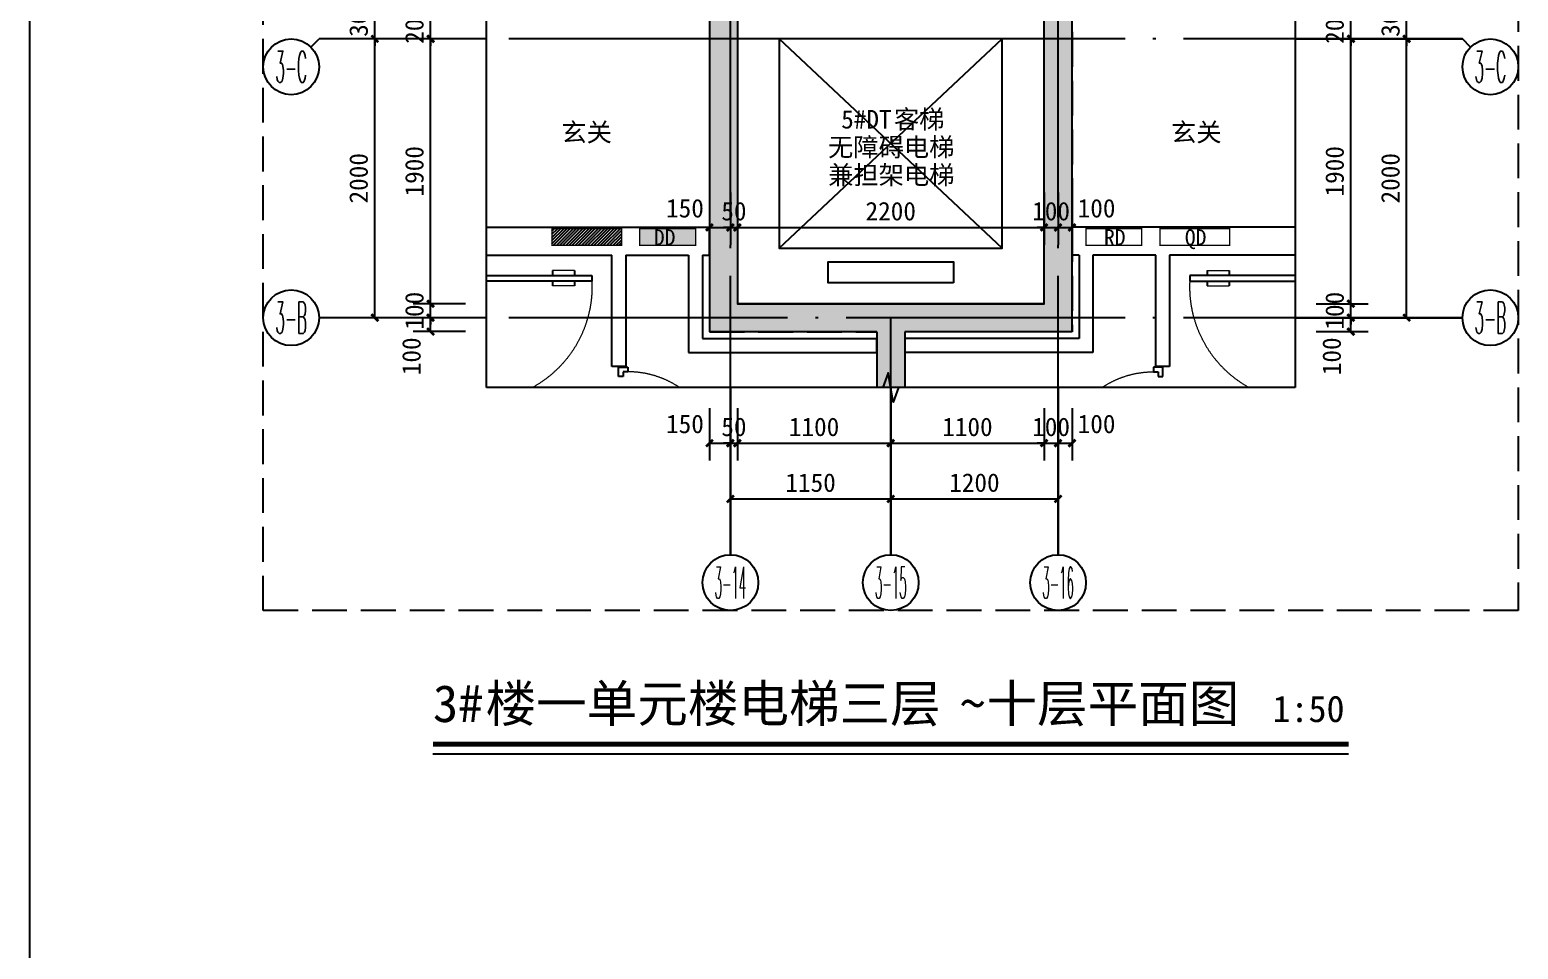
# Model space of a CAD drawing. Extents: x -10817 to 167545, y 26551 to 157048.
# Drawn here: x 74833 to 85508, y 111744 to 118339 of the extents above; entities that cross this region are included whole.
import ezdxf
from ezdxf.enums import TextEntityAlignment as Align
from ezdxf.xclip import XClip

# ---------------------------------------------------------------- set-up
doc = ezdxf.new("R2010")
doc.units = 0
doc.header["$LTSCALE"] = 1000
doc.header["$MEASUREMENT"] = 0
doc.header["$XCLIPFRAME"] = 0
doc.linetypes.add('DASH', pattern=[0.35, 0.25, -0.1])
doc.linetypes.add('DOTE', pattern=[2.42, 2, -0.2, 0.02, -0.2])
doc.layers.get('Defpoints').update_dxf_attribs({"color": 30, "linetype": 'DASH'})
for name, color, linetype in [('120-墙体$0$$0$A-ANNO-TEXT', 3, 'Continuous'), ('120-墙体$0$120-墙体$0$A-DOOR', 51, 'Continuous'), ('120-墙体$0$120-墙体$0$A-WALL-BLOK', 131, 'Continuous'), ('120-墙体$0$125-墙体$0$P-FIRE-FH', 1, 'Continuous'), ('120-墙体$0$P-FIRE-FH', 1, 'Continuous'), ('125-墙体$0$$0$A-ANNO-TEXT', 3, 'Continuous'), ('125-墙体$0$125-墙体$0$A-DOOR', 51, 'Continuous'), ('125-墙体$0$125-墙体$0$A-WALL-BLOK', 131, 'Continuous'), ('125-墙体$0$P-FIRE-FH', 1, 'Continuous'), ('125-核心筒-标准层$0$A-COLU-CONC-HATC', 204, 'Continuous'), ('125-核心筒-标准层$0$A-FLOR-EVTR', 51, 'Continuous'), ('125-核心筒-标准层$0$A-WALL-CONC', 9, 'Continuous'), ('3#-夹层$0$A-ANNO-TEXT', 7, 'Continuous'), ('A-ANNO-AXIS-CIRC', 3, 'Continuous'), ('A-ANNO-AXIS-TEXT', 7, 'Continuous'), ('A-ANNO-DIMS', 3, 'Continuous'), ('A-ANNO-DOTE', 10, 'DOTE'), ('A-ANNO-SYMB', 3, 'Continuous'), ('A-ANNO-TEXT', 7, 'Continuous'), ('AXIS_TEXT', 7, 'Continuous')]:
    doc.layers.add(name, color=color, linetype=linetype)
doc.styles.add('120-墙体$0$Standard', font='')
doc.styles.add('125-墙体$0$Standard', font='')
doc.styles.add('3#-夹层$0$Standard', font='')
doc.styles.add('_TCH_AXIS', font='COMPLEX', dxfattribs={"bigfont": 'GBCBIG'})
doc.styles.add('_TCH_DIM_T3', font='')
doc.styles.add('COMPLEX', font='COMPLEX')
doc.styles.get("Standard").update_dxf_attribs({"font": ''})
doc.styles.get('120-墙体$0$Standard').set_extended_font_data('SimSun')
doc.styles.get('125-墙体$0$Standard').set_extended_font_data('SimSun')
doc.styles.get('3#-夹层$0$Standard').set_extended_font_data('SimSun')
doc.styles.get('_TCH_DIM_T3').set_extended_font_data('SimSun')
doc.styles.get('Standard').set_extended_font_data('SimSun')
doc.dimstyles.new('_TCH_ARCH&&50', dxfattribs={"dimtxt": 132.911392, "dimasz": 50, "dimexe": 125, "dimexo": 150, "dimgap": 50, "dimtad": 1, "dimdec": 0, "dimzin": 0, "dimdsep": 46, "dimtxsty": '_TCH_DIM_T3', "dimblk": 'ARCHTICK', "dimcen": 0.09, "dimclrt": 7, "dimazin": 2, "dimtfac": 1, "dimtdec": 0, "dimtix": 1, "dimtmove": 2, "dimatfit": 3, "dimfxl": 50, "dimtolj": 1, "dimtzin": 0, "dimarcsym": 0})

# ---------------------------------------------------------------- blocks, each defined once
blk = doc.blocks.new('120-墙体$0$GTFT')
at = {"layer": '120-墙体$0$125-墙体$0$P-FIRE-FH'}
h = blk.add_hatch(dxfattribs=at)
h.set_pattern_fill('ANSI31', color=256, scale=10, angle=180)
h.set_pattern_definition([(225, (-19117.115, 13159.851), (11.22532, -11.22532), [])])
h.paths.add_polyline_path([(-530, 120), (-1030, 120), (-1030, 0), (-530, 0)])
at = {"layer": '120-墙体$0$125-墙体$0$P-FIRE-FH', "linetype": 'Continuous', "lineweight": 13}
h = blk.add_hatch(color=250, dxfattribs=at)
h.dxf.hatch_style = 1
h.paths.add_polyline_path([(0, 0), (-400, 0), (-400, 120), (0, 120)])
at = {"layer": '120-墙体$0$P-FIRE-FH', "linetype": 'Continuous', "lineweight": 13, "const_width": 10}
for points in [[(-530, 120), (-1030, 120), (-1030, 0), (-530, 0)], [(0, 0), (-400, 0), (-400, 120), (0, 120)]]:
    blk.add_lwpolyline(points, close=True, dxfattribs=at)
at = {"layer": '120-墙体$0$$0$A-ANNO-TEXT', "color": 1, "style": '120-墙体$0$Standard'}
blk.add_text('DD', height=113.9, dxfattribs=at).set_placement((-299, 0))
blk = doc.blocks.new('120-墙体$0$120-墙体$0$$DorLib2D$00000009')
for p, q in [((0.413, 0.905), (0.413, 0.081)), ((0.454, 0.905), (0.413, 0.905)), ((0.454, 0.081), (0.454, 0.905)), ((0.413, 0.782), (0.378, 0.782)), ((0.489, 0.782), (0.454, 0.782)), ((0.413, 0.624), (0.378, 0.624)), ((0.489, 0.624), (0.454, 0.624)), ((-0.494, 0.081), (-0.453, 0.081)), ((-0.494, -0.002), (-0.494, 0.081)), ((-0.453, 0.081), (-0.453, 0.039)), ((-0.453, 0.039), (-0.412, 0.039)), ((-0.412, 0.039), (-0.412, -0.002)), ((0.413, 0.081), (0.454, 0.081)), ((0.454, 0.039), (0.413, 0.039)), ((0.413, 0.039), (0.413, -0.002)), ((0.495, 0.081), (0.454, 0.081)), ((0.454, 0.081), (0.454, 0.039)), ((0.495, -0.002), (0.495, 0.081)), ((-0.494, -0.002), (-0.494, -0.002)), ((-0.412, -0.002), (-0.494, -0.002)), ((0.413, -0.002), (0.495, -0.002)), ((0.495, -0.002), (0.495, -0.002))]:
    blk.add_line(p, q)
at = {"lineweight": 13}
for p, q in [((0.378, 0.782), (0.378, 0.624)), ((0.489, 0.782), (0.489, 0.624))]:
    blk.add_line(p, q, dxfattribs=at)
blk.add_arc((0.372, 0.082), 0.825, 87.134, 180.0717, dxfattribs=at)
blk = doc.blocks.new('120-墙体')
at = {"layer": '120-墙体$0$120-墙体$0$A-WALL-BLOK'}
for p, q in [((-8250, -6450), (-8350, -6450)), ((-8350, -6650), (-8350, -6450)), ((-7700, -6450), (-8250, -6450)), ((-6550, -6450), (-7700, -6450)), ((-8300, -6650), (-8350, -6650)), ((-8300, -6650), (-8300, -7250)), ((-7750, -6650), (-8200, -6650)), ((-8200, -6650), (-8200, -7350)), ((-7750, -6650), (-7750, -7450)), ((-6650, -6650), (-7650, -6650)), ((-7650, -7450), (-7650, -6650)), ((-8300, -7250), (-9550, -7250)), ((-9550, -7350), (-9550, -7250)), ((-8200, -7350), (-9550, -7350)), ((-7750, -7450), (-7650, -7450))]:
    blk.add_line(p, q, dxfattribs=at)
at = {"layer": 'Defpoints'}
blk.add_lwpolyline([(-7800, 100), (-7800, -3300), (-7050, -3300), (-7050, -4700), (-8350, -4700), (-8350, -7200), (-9550, -7200), (-9550, -11200)], dxfattribs=at)
at = {"xscale": -1}
blk.add_blockref('120-墙体$0$GTFT', (-8250, -6580), dxfattribs=at)
at = {"layer": '120-墙体$0$120-墙体$0$A-DOOR', "zscale": 100, "rotation": 270}
for p, xscale, yscale in [((-6600, -7250), -1000, -1000), ((-7700, -7850), 800, -800)]:
    blk.add_blockref('120-墙体$0$120-墙体$0$$DorLib2D$00000009', p, dxfattribs=dict(at, xscale=xscale, yscale=yscale))
blk = doc.blocks.new('125-核心筒-标准层$0$A$C524E5E6F')
at = {"layer": '125-核心筒-标准层$0$A-FLOR-EVTR'}
for points in [[(0, 0), (2200, 0), (2200, -2100), (0, -2100)], [(300, -200), (1900, -200), (1900, -1700), (300, -1700)], [(650, -1950), (1550, -1950), (1550, -1800), (650, -1800)]]:
    blk.add_lwpolyline(points, close=True, dxfattribs=at)
for points in [[(300, -1700), (1900, -200)], [(1900, -1700), (300, -200)]]:
    blk.add_lwpolyline(points, dxfattribs=at)
blk = doc.blocks.new('125-核心筒-标准层')
at = {"layer": '125-核心筒-标准层$0$A-COLU-CONC-HATC'}
for points in [[(-1300, -100), (-1100, 100), (-1100, 2200), (-1300, 2400)], [(1300, 2400), (1100, 2200), (1100, 100), (1300, -100)], [(-1100, 100), (-1300, -100), (-100, -100), (0, -33.3), (0, 100)], [(0, -33.3), (100, -100), (1300, -100), (1100, 100), (0, 100)], [(0, -33.3), (-100, -100), (-100, -3900), (0, -3966.7), (100, -3900), (100, -100)]]:
    blk.add_hatch(color=256, dxfattribs=at).paths.add_polyline_path(points)
at = {"layer": '125-核心筒-标准层$0$A-WALL-CONC'}
for p, q in [((-1300, -100), (-1300, 2400)), ((1300, 2400), (1300, -100)), ((-1100, 100), (-1100, 2200)), ((1100, 2200), (1100, 100)), ((-1100, 100), (0, 100)), ((0, 100), (1100, 100)), ((-1300, -100), (-100, -100)), ((-100, -100), (-100, -3900)), ((100, -100), (100, -3900)), ((100, -100), (1300, -100))]:
    blk.add_line(p, q, dxfattribs=at)
blk.add_blockref('125-核心筒-标准层$0$A$C524E5E6F', (-1100, 2200))
blk = doc.blocks.new('125-墙体$0$$0$FREVGFRTG')
at = {"layer": '125-墙体$0$P-FIRE-FH', "linetype": 'Continuous', "lineweight": 13, "const_width": 10}
for points in [[(0, 0), (400, 0), (400, 120), (0, 120)], [(530, 120), (1030, 120), (1030, 0), (530, 0)]]:
    blk.add_lwpolyline(points, close=True, dxfattribs=at)
at = {"layer": '125-墙体$0$$0$A-ANNO-TEXT', "color": 1, "style": '125-墙体$0$Standard'}
for s, p in [('RD', (129, 0)), ('QD', (709, 0))]:
    blk.add_text(s, height=113.9, dxfattribs=at).set_placement(p)
blk = doc.blocks.new('125-墙体$0$125-墙体$0$$DorLib2D$00000009')
for p, q in [((0.413, 0.905), (0.413, 0.081)), ((0.454, 0.905), (0.413, 0.905)), ((0.454, 0.081), (0.454, 0.905)), ((0.413, 0.782), (0.378, 0.782)), ((0.489, 0.782), (0.454, 0.782)), ((0.413, 0.624), (0.378, 0.624)), ((0.489, 0.624), (0.454, 0.624)), ((-0.494, 0.081), (-0.453, 0.081)), ((-0.494, -0.002), (-0.494, 0.081)), ((-0.453, 0.081), (-0.453, 0.039)), ((-0.453, 0.039), (-0.412, 0.039)), ((-0.412, 0.039), (-0.412, -0.002)), ((0.413, 0.081), (0.454, 0.081)), ((0.454, 0.039), (0.413, 0.039)), ((0.413, 0.039), (0.413, -0.002)), ((0.495, 0.081), (0.454, 0.081)), ((0.454, 0.081), (0.454, 0.039)), ((0.495, -0.002), (0.495, 0.081)), ((-0.494, -0.002), (-0.494, -0.002)), ((-0.412, -0.002), (-0.494, -0.002)), ((0.413, -0.002), (0.495, -0.002)), ((0.495, -0.002), (0.495, -0.002))]:
    blk.add_line(p, q)
at = {"lineweight": 13}
for p, q in [((0.378, 0.782), (0.378, 0.624)), ((0.489, 0.782), (0.489, 0.624))]:
    blk.add_line(p, q, dxfattribs=at)
blk.add_arc((0.372, 0.082), 0.825, 87.134, 180.0717, dxfattribs=at)
blk = doc.blocks.new('125-墙体')
at = {"layer": '125-墙体$0$125-墙体$0$A-WALL-BLOK'}
for p, q in [((7350, -6450), (8500, -6450)), ((8500, -6450), (9050, -6450)), ((9050, -6450), (9150, -6450)), ((9150, -6450), (9150, -6650)), ((7450, -6650), (8450, -6650)), ((8450, -6650), (8450, -7450)), ((8550, -6650), (9000, -6650)), ((8550, -7450), (8550, -6650)), ((9000, -6650), (9000, -7350)), ((9100, -6650), (9150, -6650)), ((9100, -6650), (9100, -7250)), ((9100, -7250), (10350, -7250)), ((10350, -7250), (10350, -7350)), ((9000, -7350), (10350, -7350)), ((8450, -7450), (8550, -7450))]:
    blk.add_line(p, q, dxfattribs=at)
at = {"layer": 'Defpoints'}
blk.add_lwpolyline([(8600, 100), (8600, -3300), (7850, -3300), (7850, -4700), (9150, -4700), (9150, -7200), (10350, -7200), (10350, -11200)], dxfattribs=at)
at = {"linetype": 'ByBlock', "xscale": -1}
blk.add_blockref('125-墙体$0$$0$FREVGFRTG', (9050, -6580), dxfattribs=at)
at = {"layer": '125-墙体$0$125-墙体$0$A-DOOR', "zscale": 100, "rotation": 270}
for p, xscale, yscale in [((7400, -7250), -1000, 1000), ((8500, -7850), 800, 800)]:
    blk.add_blockref('125-墙体$0$125-墙体$0$$DorLib2D$00000009', p, dxfattribs=dict(at, xscale=xscale, yscale=yscale))
blk = doc.blocks.new('_ArchTick')
at = {"color": 0, "linetype": 'ByBlock', "const_width": 0.4}
blk.add_lwpolyline([(-0.5, -0.5), (0.5, 0.5)], dxfattribs=at)
blk = doc.blocks.new('*D3015')
at = {"layer": 'A-ANNO-DIMS', "color": 0, "lineweight": -2, "transparency": 16777216}
for p, q in [((79858, 115224), (79858, 114849)), ((81008, 115224), (81008, 114849)), ((79858, 114974), (81008, 114974))]:
    blk.add_line(p, q, dxfattribs=at)
at = {"layer": 'Defpoints', "color": 0, "transparency": 16777216}
for p in [(79858, 115374), (81008, 115374), (81008, 114974)]:
    blk.add_point(p, dxfattribs=at)
at = {"layer": 'A-ANNO-DIMS', "color": 0, "lineweight": -2, "transparency": 16777216, "xscale": 50, "yscale": 50, "zscale": 50, "rotation": 180}
blk.add_blockref('_ArchTick', (79858, 114974), dxfattribs=at)
at = {"layer": 'A-ANNO-DIMS', "color": 0, "lineweight": -2, "transparency": 16777216, "xscale": 50, "yscale": 50, "zscale": 50}
blk.add_blockref('_ArchTick', (81008, 114974), dxfattribs=at)
at = {"layer": 'A-ANNO-DIMS', "color": 7, "transparency": 16777216, "insert": (80433, 115090), "char_height": 132.9, "attachment_point": 5, "style": '_TCH_DIM_T3'}
blk.add_mtext('\\A1;1150', dxfattribs=at)
blk = doc.blocks.new('*D3016')
at = {"layer": 'A-ANNO-DIMS', "color": 0, "lineweight": -2, "transparency": 16777216}
for p, q in [((81008, 115224), (81008, 114849)), ((82208, 115224), (82208, 114849)), ((81008, 114974), (82208, 114974))]:
    blk.add_line(p, q, dxfattribs=at)
at = {"layer": 'Defpoints', "color": 0, "transparency": 16777216}
for p in [(81008, 115374), (82208, 115374), (82208, 114974)]:
    blk.add_point(p, dxfattribs=at)
at = {"layer": 'A-ANNO-DIMS', "color": 0, "lineweight": -2, "transparency": 16777216, "xscale": 50, "yscale": 50, "zscale": 50, "rotation": 180}
blk.add_blockref('_ArchTick', (81008, 114974), dxfattribs=at)
at = {"layer": 'A-ANNO-DIMS', "color": 0, "lineweight": -2, "transparency": 16777216, "xscale": 50, "yscale": 50, "zscale": 50}
blk.add_blockref('_ArchTick', (82208, 114974), dxfattribs=at)
at = {"layer": 'A-ANNO-DIMS', "color": 7, "transparency": 16777216, "insert": (81608, 115090), "char_height": 132.9, "attachment_point": 5, "style": '_TCH_DIM_T3'}
blk.add_mtext('\\A1;1200', dxfattribs=at)
blk = doc.blocks.new('*D3017')
at = {"layer": 'A-ANNO-DIMS', "color": 0, "lineweight": -2, "transparency": 16777216}
for p, q in [((79708, 115624), (79708, 115249)), ((79858, 115624), (79858, 115249)), ((79708, 115374), (79858, 115374))]:
    blk.add_line(p, q, dxfattribs=at)
at = {"layer": 'Defpoints', "color": 0, "transparency": 16777216}
for p in [(79708, 115774), (79858, 115774), (79858, 115374)]:
    blk.add_point(p, dxfattribs=at)
at = {"layer": 'A-ANNO-DIMS', "color": 0, "lineweight": -2, "transparency": 16777216, "xscale": 50, "yscale": 50, "zscale": 50, "rotation": 180}
blk.add_blockref('_ArchTick', (79708, 115374), dxfattribs=at)
at = {"layer": 'A-ANNO-DIMS', "color": 0, "lineweight": -2, "transparency": 16777216, "xscale": 50, "yscale": 50, "zscale": 50}
blk.add_blockref('_ArchTick', (79858, 115374), dxfattribs=at)
at = {"layer": 'A-ANNO-DIMS', "color": 7, "transparency": 16777216, "insert": (79532, 115511), "char_height": 132.9, "attachment_point": 5, "style": '_TCH_DIM_T3'}
blk.add_mtext('\\A1;150', dxfattribs=at)
blk = doc.blocks.new('*D3018')
at = {"layer": 'A-ANNO-DIMS', "color": 0, "lineweight": -2, "transparency": 16777216}
for p, q in [((79858, 115624), (79858, 115249)), ((79908, 115624), (79908, 115249)), ((79858, 115374), (79808, 115374)), ((79858, 115374), (79908, 115374)), ((79908, 115374), (79958, 115374))]:
    blk.add_line(p, q, dxfattribs=at)
at = {"layer": 'Defpoints', "color": 0, "transparency": 16777216}
for p in [(79858, 115774), (79908, 115774), (79908, 115374)]:
    blk.add_point(p, dxfattribs=at)
at = {"layer": 'A-ANNO-DIMS', "color": 0, "lineweight": -2, "transparency": 16777216, "xscale": 50, "yscale": 50, "zscale": 50}
blk.add_blockref('_ArchTick', (79858, 115374), dxfattribs=at)
at = {"layer": 'A-ANNO-DIMS', "color": 0, "lineweight": -2, "transparency": 16777216, "xscale": 50, "yscale": 50, "zscale": 50, "rotation": 180}
blk.add_blockref('_ArchTick', (79908, 115374), dxfattribs=at)
at = {"layer": 'A-ANNO-DIMS', "color": 7, "transparency": 16777216, "insert": (79883, 115490), "char_height": 132.9, "attachment_point": 5, "style": '_TCH_DIM_T3'}
blk.add_mtext('\\A1;50', dxfattribs=at)
blk = doc.blocks.new('*D3019')
at = {"layer": 'A-ANNO-DIMS', "color": 0, "lineweight": -2, "transparency": 16777216}
for p, q in [((79908, 115624), (79908, 115249)), ((81008, 115624), (81008, 115249)), ((79908, 115374), (81008, 115374))]:
    blk.add_line(p, q, dxfattribs=at)
at = {"layer": 'Defpoints', "color": 0, "transparency": 16777216}
for p in [(79908, 115774), (81008, 115774), (81008, 115374)]:
    blk.add_point(p, dxfattribs=at)
at = {"layer": 'A-ANNO-DIMS', "color": 0, "lineweight": -2, "transparency": 16777216, "xscale": 50, "yscale": 50, "zscale": 50, "rotation": 180}
blk.add_blockref('_ArchTick', (79908, 115374), dxfattribs=at)
at = {"layer": 'A-ANNO-DIMS', "color": 0, "lineweight": -2, "transparency": 16777216, "xscale": 50, "yscale": 50, "zscale": 50}
blk.add_blockref('_ArchTick', (81008, 115374), dxfattribs=at)
at = {"layer": 'A-ANNO-DIMS', "color": 7, "transparency": 16777216, "insert": (80458, 115490), "char_height": 132.9, "attachment_point": 5, "style": '_TCH_DIM_T3'}
blk.add_mtext('\\A1;1100', dxfattribs=at)
blk = doc.blocks.new('*D3020')
at = {"layer": 'A-ANNO-DIMS', "color": 0, "lineweight": -2, "transparency": 16777216}
for p, q in [((81008, 115624), (81008, 115249)), ((82108, 115624), (82108, 115249)), ((81008, 115374), (82108, 115374))]:
    blk.add_line(p, q, dxfattribs=at)
at = {"layer": 'Defpoints', "color": 0, "transparency": 16777216}
for p in [(81008, 115774), (82108, 115774), (82108, 115374)]:
    blk.add_point(p, dxfattribs=at)
at = {"layer": 'A-ANNO-DIMS', "color": 0, "lineweight": -2, "transparency": 16777216, "xscale": 50, "yscale": 50, "zscale": 50, "rotation": 180}
blk.add_blockref('_ArchTick', (81008, 115374), dxfattribs=at)
at = {"layer": 'A-ANNO-DIMS', "color": 0, "lineweight": -2, "transparency": 16777216, "xscale": 50, "yscale": 50, "zscale": 50}
blk.add_blockref('_ArchTick', (82108, 115374), dxfattribs=at)
at = {"layer": 'A-ANNO-DIMS', "color": 7, "transparency": 16777216, "insert": (81558, 115490), "char_height": 132.9, "attachment_point": 5, "style": '_TCH_DIM_T3'}
blk.add_mtext('\\A1;1100', dxfattribs=at)
blk = doc.blocks.new('*D3021')
at = {"layer": 'A-ANNO-DIMS', "color": 0, "lineweight": -2, "transparency": 16777216}
for p, q in [((82108, 115624), (82108, 115249)), ((82208, 115624), (82208, 115249)), ((82108, 115374), (82058, 115374)), ((82108, 115374), (82208, 115374)), ((82208, 115374), (82258, 115374))]:
    blk.add_line(p, q, dxfattribs=at)
at = {"layer": 'Defpoints', "color": 0, "transparency": 16777216}
for p in [(82108, 115774), (82208, 115774), (82208, 115374)]:
    blk.add_point(p, dxfattribs=at)
at = {"layer": 'A-ANNO-DIMS', "color": 0, "lineweight": -2, "transparency": 16777216, "xscale": 50, "yscale": 50, "zscale": 50}
blk.add_blockref('_ArchTick', (82108, 115374), dxfattribs=at)
at = {"layer": 'A-ANNO-DIMS', "color": 0, "lineweight": -2, "transparency": 16777216, "xscale": 50, "yscale": 50, "zscale": 50, "rotation": 180}
blk.add_blockref('_ArchTick', (82208, 115374), dxfattribs=at)
at = {"layer": 'A-ANNO-DIMS', "color": 7, "transparency": 16777216, "insert": (82158, 115490), "char_height": 132.9, "attachment_point": 5, "style": '_TCH_DIM_T3'}
blk.add_mtext('\\A1;100', dxfattribs=at)
blk = doc.blocks.new('*D3022')
at = {"layer": 'A-ANNO-DIMS', "color": 0, "lineweight": -2, "transparency": 16777216}
for p, q in [((82208, 115624), (82208, 115249)), ((82308, 115624), (82308, 115249)), ((82208, 115374), (82308, 115374))]:
    blk.add_line(p, q, dxfattribs=at)
at = {"layer": 'Defpoints', "color": 0, "transparency": 16777216}
for p in [(82208, 115774), (82308, 115774), (82308, 115374)]:
    blk.add_point(p, dxfattribs=at)
at = {"layer": 'A-ANNO-DIMS', "color": 0, "lineweight": -2, "transparency": 16777216, "xscale": 50, "yscale": 50, "zscale": 50, "rotation": 180}
blk.add_blockref('_ArchTick', (82208, 115374), dxfattribs=at)
at = {"layer": 'A-ANNO-DIMS', "color": 0, "lineweight": -2, "transparency": 16777216, "xscale": 50, "yscale": 50, "zscale": 50}
blk.add_blockref('_ArchTick', (82308, 115374), dxfattribs=at)
at = {"layer": 'A-ANNO-DIMS', "color": 7, "transparency": 16777216, "insert": (82484, 115511), "char_height": 132.9, "attachment_point": 5, "style": '_TCH_DIM_T3'}
blk.add_mtext('\\A1;100', dxfattribs=at)
blk = doc.blocks.new('*D3028')
at = {"layer": 'A-ANNO-DIMS', "color": 0, "lineweight": -2, "transparency": 16777216}
for p, q in [((77958, 116274), (77583, 116274)), ((77708, 116174), (77708, 116274)), ((77958, 116174), (77583, 116174))]:
    blk.add_line(p, q, dxfattribs=at)
at = {"layer": 'Defpoints', "color": 0, "transparency": 16777216}
for p in [(77708, 116274), (78108, 116274), (78108, 116174)]:
    blk.add_point(p, dxfattribs=at)
at = {"layer": 'A-ANNO-DIMS', "color": 0, "lineweight": -2, "transparency": 16777216, "xscale": 50, "yscale": 50, "zscale": 50}
for p, rotation in [((77708, 116274), 90), ((77708, 116174), 270)]:
    blk.add_blockref('_ArchTick', p, dxfattribs=dict(at, rotation=rotation))
at = {"layer": 'A-ANNO-DIMS', "color": 7, "transparency": 16777216, "insert": (77571, 115997), "char_height": 132.9, "attachment_point": 5, "rotation": 90, "style": '_TCH_DIM_T3'}
blk.add_mtext('\\A1;100', dxfattribs=at)
blk = doc.blocks.new('*D3029')
at = {"layer": 'A-ANNO-DIMS', "color": 0, "lineweight": -2, "transparency": 16777216}
for p, q in [((77958, 116374), (77583, 116374)), ((77708, 116374), (77708, 116424)), ((77708, 116274), (77708, 116374)), ((77958, 116274), (77583, 116274)), ((77708, 116274), (77708, 116224))]:
    blk.add_line(p, q, dxfattribs=at)
at = {"layer": 'Defpoints', "color": 0, "transparency": 16777216}
for p in [(77708, 116374), (78108, 116374), (78108, 116274)]:
    blk.add_point(p, dxfattribs=at)
at = {"layer": 'A-ANNO-DIMS', "color": 0, "lineweight": -2, "transparency": 16777216, "xscale": 50, "yscale": 50, "zscale": 50}
for p, rotation in [((77708, 116374), 270), ((77708, 116274), 90)]:
    blk.add_blockref('_ArchTick', p, dxfattribs=dict(at, rotation=rotation))
at = {"layer": 'A-ANNO-DIMS', "color": 7, "transparency": 16777216, "insert": (77592, 116324), "char_height": 132.9, "attachment_point": 5, "rotation": 90, "style": '_TCH_DIM_T3'}
blk.add_mtext('\\A1;100', dxfattribs=at)
blk = doc.blocks.new('*D3030')
at = {"layer": 'A-ANNO-DIMS', "color": 0, "lineweight": -2, "transparency": 16777216}
for p, q in [((77958, 118274), (77583, 118274)), ((77708, 116374), (77708, 118274)), ((77958, 116374), (77583, 116374))]:
    blk.add_line(p, q, dxfattribs=at)
at = {"layer": 'Defpoints', "color": 0, "transparency": 16777216}
for p in [(77708, 118274), (78108, 118274), (78108, 116374)]:
    blk.add_point(p, dxfattribs=at)
at = {"layer": 'A-ANNO-DIMS', "color": 0, "lineweight": -2, "transparency": 16777216, "xscale": 50, "yscale": 50, "zscale": 50}
for p, rotation in [((77708, 118274), 90), ((77708, 116374), 270)]:
    blk.add_blockref('_ArchTick', p, dxfattribs=dict(at, rotation=rotation))
at = {"layer": 'A-ANNO-DIMS', "color": 7, "transparency": 16777216, "insert": (77592, 117324), "char_height": 132.9, "attachment_point": 5, "rotation": 90, "style": '_TCH_DIM_T3'}
blk.add_mtext('\\A1;1900', dxfattribs=at)
blk = doc.blocks.new('*D3031')
at = {"layer": 'A-ANNO-DIMS', "color": 0, "lineweight": -2, "transparency": 16777216}
for p, q in [((77708, 118474), (77708, 118524)), ((77958, 118474), (77583, 118474)), ((77708, 118274), (77708, 118474)), ((77958, 118274), (77583, 118274)), ((77708, 118274), (77708, 118224))]:
    blk.add_line(p, q, dxfattribs=at)
at = {"layer": 'Defpoints', "color": 0, "transparency": 16777216}
for p in [(77708, 118474), (78108, 118474), (78108, 118274)]:
    blk.add_point(p, dxfattribs=at)
at = {"layer": 'A-ANNO-DIMS', "color": 0, "lineweight": -2, "transparency": 16777216, "xscale": 50, "yscale": 50, "zscale": 50}
for p, rotation in [((77708, 118474), 270), ((77708, 118274), 90)]:
    blk.add_blockref('_ArchTick', p, dxfattribs=dict(at, rotation=rotation))
at = {"layer": 'A-ANNO-DIMS', "color": 7, "transparency": 16777216, "insert": (77592, 118374), "char_height": 132.9, "attachment_point": 5, "rotation": 90, "style": '_TCH_DIM_T3'}
blk.add_mtext('\\A1;200', dxfattribs=at)
blk = doc.blocks.new('*D3048')
at = {"layer": 'A-ANNO-DIMS', "color": 0, "lineweight": -2, "transparency": 16777216}
for p, q in [((77558, 118274), (77183, 118274)), ((77308, 116274), (77308, 118274)), ((77558, 116274), (77183, 116274))]:
    blk.add_line(p, q, dxfattribs=at)
at = {"layer": 'Defpoints', "color": 0, "transparency": 16777216}
for p in [(77308, 118274), (77708, 118274), (77708, 116274)]:
    blk.add_point(p, dxfattribs=at)
at = {"layer": 'A-ANNO-DIMS', "color": 0, "lineweight": -2, "transparency": 16777216, "xscale": 50, "yscale": 50, "zscale": 50}
for p, rotation in [((77308, 118274), 90), ((77308, 116274), 270)]:
    blk.add_blockref('_ArchTick', p, dxfattribs=dict(at, rotation=rotation))
at = {"layer": 'A-ANNO-DIMS', "color": 7, "transparency": 16777216, "insert": (77192, 117274), "char_height": 132.9, "attachment_point": 5, "rotation": 90, "style": '_TCH_DIM_T3'}
blk.add_mtext('\\A1;2000', dxfattribs=at)
blk = doc.blocks.new('*D3049')
at = {"layer": 'A-ANNO-DIMS', "color": 0, "lineweight": -2, "transparency": 16777216}
for p, q in [((77308, 118574), (77308, 118624)), ((77558, 118574), (77183, 118574)), ((77308, 118274), (77308, 118574)), ((77558, 118274), (77183, 118274)), ((77308, 118274), (77308, 118224))]:
    blk.add_line(p, q, dxfattribs=at)
at = {"layer": 'Defpoints', "color": 0, "transparency": 16777216}
for p in [(77308, 118574), (77708, 118574), (77708, 118274)]:
    blk.add_point(p, dxfattribs=at)
at = {"layer": 'A-ANNO-DIMS', "color": 0, "lineweight": -2, "transparency": 16777216, "xscale": 50, "yscale": 50, "zscale": 50}
for p, rotation in [((77308, 118574), 270), ((77308, 118274), 90)]:
    blk.add_blockref('_ArchTick', p, dxfattribs=dict(at, rotation=rotation))
at = {"layer": 'A-ANNO-DIMS', "color": 7, "transparency": 16777216, "insert": (77192, 118424), "char_height": 132.9, "attachment_point": 5, "rotation": 90, "style": '_TCH_DIM_T3'}
blk.add_mtext('\\A1;300', dxfattribs=at)
blk = doc.blocks.new('*D3056')
at = {"layer": 'A-ANNO-DIMS', "color": 0, "lineweight": -2, "transparency": 16777216}
for p, q in [((84058, 116274), (84433, 116274)), ((84308, 116174), (84308, 116274)), ((84058, 116174), (84433, 116174))]:
    blk.add_line(p, q, dxfattribs=at)
at = {"layer": 'Defpoints', "color": 0, "transparency": 16777216}
for p in [(83908, 116274), (84308, 116274), (83908, 116174)]:
    blk.add_point(p, dxfattribs=at)
at = {"layer": 'A-ANNO-DIMS', "color": 0, "lineweight": -2, "transparency": 16777216, "xscale": 50, "yscale": 50, "zscale": 50}
for p, rotation in [((84308, 116274), 90), ((84308, 116174), 270)]:
    blk.add_blockref('_ArchTick', p, dxfattribs=dict(at, rotation=rotation))
at = {"layer": 'A-ANNO-DIMS', "color": 7, "transparency": 16777216, "insert": (84171, 115997), "char_height": 132.9, "attachment_point": 5, "rotation": 90, "style": '_TCH_DIM_T3'}
blk.add_mtext('\\A1;100', dxfattribs=at)
blk = doc.blocks.new('*D3057')
at = {"layer": 'A-ANNO-DIMS', "color": 0, "lineweight": -2, "transparency": 16777216}
for p, q in [((84058, 116374), (84433, 116374)), ((84308, 116374), (84308, 116424)), ((84308, 116274), (84308, 116374)), ((84058, 116274), (84433, 116274)), ((84308, 116274), (84308, 116224))]:
    blk.add_line(p, q, dxfattribs=at)
at = {"layer": 'Defpoints', "color": 0, "transparency": 16777216}
for p in [(83908, 116374), (84308, 116374), (83908, 116274)]:
    blk.add_point(p, dxfattribs=at)
at = {"layer": 'A-ANNO-DIMS', "color": 0, "lineweight": -2, "transparency": 16777216, "xscale": 50, "yscale": 50, "zscale": 50}
for p, rotation in [((84308, 116374), 270), ((84308, 116274), 90)]:
    blk.add_blockref('_ArchTick', p, dxfattribs=dict(at, rotation=rotation))
at = {"layer": 'A-ANNO-DIMS', "color": 7, "transparency": 16777216, "insert": (84192, 116324), "char_height": 132.9, "attachment_point": 5, "rotation": 90, "style": '_TCH_DIM_T3'}
blk.add_mtext('\\A1;100', dxfattribs=at)
blk = doc.blocks.new('*D3058')
at = {"layer": 'A-ANNO-DIMS', "color": 0, "lineweight": -2, "transparency": 16777216}
for p, q in [((84058, 118274), (84433, 118274)), ((84308, 116374), (84308, 118274)), ((84058, 116374), (84433, 116374))]:
    blk.add_line(p, q, dxfattribs=at)
at = {"layer": 'Defpoints', "color": 0, "transparency": 16777216}
for p in [(83908, 118274), (84308, 118274), (83908, 116374)]:
    blk.add_point(p, dxfattribs=at)
at = {"layer": 'A-ANNO-DIMS', "color": 0, "lineweight": -2, "transparency": 16777216, "xscale": 50, "yscale": 50, "zscale": 50}
for p, rotation in [((84308, 118274), 90), ((84308, 116374), 270)]:
    blk.add_blockref('_ArchTick', p, dxfattribs=dict(at, rotation=rotation))
at = {"layer": 'A-ANNO-DIMS', "color": 7, "transparency": 16777216, "insert": (84192, 117324), "char_height": 132.9, "attachment_point": 5, "rotation": 90, "style": '_TCH_DIM_T3'}
blk.add_mtext('\\A1;1900', dxfattribs=at)
blk = doc.blocks.new('*D3059')
at = {"layer": 'A-ANNO-DIMS', "color": 0, "lineweight": -2, "transparency": 16777216}
for p, q in [((84308, 118474), (84308, 118524)), ((84058, 118474), (84433, 118474)), ((84308, 118274), (84308, 118474)), ((84058, 118274), (84433, 118274)), ((84308, 118274), (84308, 118224))]:
    blk.add_line(p, q, dxfattribs=at)
at = {"layer": 'Defpoints', "color": 0, "transparency": 16777216}
for p in [(83908, 118474), (84308, 118474), (83908, 118274)]:
    blk.add_point(p, dxfattribs=at)
at = {"layer": 'A-ANNO-DIMS', "color": 0, "lineweight": -2, "transparency": 16777216, "xscale": 50, "yscale": 50, "zscale": 50}
for p, rotation in [((84308, 118474), 270), ((84308, 118274), 90)]:
    blk.add_blockref('_ArchTick', p, dxfattribs=dict(at, rotation=rotation))
at = {"layer": 'A-ANNO-DIMS', "color": 7, "transparency": 16777216, "insert": (84192, 118374), "char_height": 132.9, "attachment_point": 5, "rotation": 90, "style": '_TCH_DIM_T3'}
blk.add_mtext('\\A1;200', dxfattribs=at)
blk = doc.blocks.new('*D3069')
at = {"layer": 'A-ANNO-DIMS', "color": 0, "lineweight": -2, "transparency": 16777216}
for p, q in [((84458, 118274), (84833, 118274)), ((84708, 116274), (84708, 118274)), ((84458, 116274), (84833, 116274))]:
    blk.add_line(p, q, dxfattribs=at)
at = {"layer": 'Defpoints', "color": 0, "transparency": 16777216}
for p in [(84308, 118274), (84708, 118274), (84308, 116274)]:
    blk.add_point(p, dxfattribs=at)
at = {"layer": 'A-ANNO-DIMS', "color": 0, "lineweight": -2, "transparency": 16777216, "xscale": 50, "yscale": 50, "zscale": 50}
for p, rotation in [((84708, 118274), 90), ((84708, 116274), 270)]:
    blk.add_blockref('_ArchTick', p, dxfattribs=dict(at, rotation=rotation))
at = {"layer": 'A-ANNO-DIMS', "color": 7, "transparency": 16777216, "insert": (84592, 117274), "char_height": 132.9, "attachment_point": 5, "rotation": 90, "style": '_TCH_DIM_T3'}
blk.add_mtext('\\A1;2000', dxfattribs=at)
blk = doc.blocks.new('*D3070')
at = {"layer": 'A-ANNO-DIMS', "color": 0, "lineweight": -2, "transparency": 16777216}
for p, q in [((84708, 118574), (84708, 118624)), ((84458, 118574), (84833, 118574)), ((84708, 118274), (84708, 118574)), ((84458, 118274), (84833, 118274)), ((84708, 118274), (84708, 118224))]:
    blk.add_line(p, q, dxfattribs=at)
at = {"layer": 'Defpoints', "color": 0, "transparency": 16777216}
for p in [(84308, 118574), (84708, 118574), (84308, 118274)]:
    blk.add_point(p, dxfattribs=at)
at = {"layer": 'A-ANNO-DIMS', "color": 0, "lineweight": -2, "transparency": 16777216, "xscale": 50, "yscale": 50, "zscale": 50}
for p, rotation in [((84708, 118574), 270), ((84708, 118274), 90)]:
    blk.add_blockref('_ArchTick', p, dxfattribs=dict(at, rotation=rotation))
at = {"layer": 'A-ANNO-DIMS', "color": 7, "transparency": 16777216, "insert": (84592, 118424), "char_height": 132.9, "attachment_point": 5, "rotation": 90, "style": '_TCH_DIM_T3'}
blk.add_mtext('\\A1;300', dxfattribs=at)
blk = doc.blocks.new('*D3074')
at = {"layer": 'A-ANNO-DIMS', "color": 0, "lineweight": -2, "transparency": 16777216}
for p, q in [((82208, 117171), (82208, 116796)), ((82308, 117171), (82308, 116796)), ((82208, 116921), (82308, 116921))]:
    blk.add_line(p, q, dxfattribs=at)
at = {"layer": 'Defpoints', "color": 0, "transparency": 16777216}
for p in [(82208, 117321), (82308, 117321), (82308, 116921)]:
    blk.add_point(p, dxfattribs=at)
at = {"layer": 'A-ANNO-DIMS', "color": 0, "lineweight": -2, "transparency": 16777216, "xscale": 50, "yscale": 50, "zscale": 50, "rotation": 180}
blk.add_blockref('_ArchTick', (82208, 116921), dxfattribs=at)
at = {"layer": 'A-ANNO-DIMS', "color": 0, "lineweight": -2, "transparency": 16777216, "xscale": 50, "yscale": 50, "zscale": 50}
blk.add_blockref('_ArchTick', (82308, 116921), dxfattribs=at)
at = {"layer": 'A-ANNO-DIMS', "color": 7, "transparency": 16777216, "insert": (82484, 117058), "char_height": 132.9, "attachment_point": 5, "style": '_TCH_DIM_T3'}
blk.add_mtext('\\A1;100', dxfattribs=at)
blk = doc.blocks.new('*D3075')
at = {"layer": 'A-ANNO-DIMS', "color": 0, "lineweight": -2, "transparency": 16777216}
for p, q in [((82108, 117171), (82108, 116796)), ((82208, 117171), (82208, 116796)), ((82108, 116921), (82058, 116921)), ((82108, 116921), (82208, 116921)), ((82208, 116921), (82258, 116921))]:
    blk.add_line(p, q, dxfattribs=at)
at = {"layer": 'Defpoints', "color": 0, "transparency": 16777216}
for p in [(82108, 117321), (82208, 117321), (82208, 116921)]:
    blk.add_point(p, dxfattribs=at)
at = {"layer": 'A-ANNO-DIMS', "color": 0, "lineweight": -2, "transparency": 16777216, "xscale": 50, "yscale": 50, "zscale": 50}
blk.add_blockref('_ArchTick', (82108, 116921), dxfattribs=at)
at = {"layer": 'A-ANNO-DIMS', "color": 0, "lineweight": -2, "transparency": 16777216, "xscale": 50, "yscale": 50, "zscale": 50, "rotation": 180}
blk.add_blockref('_ArchTick', (82208, 116921), dxfattribs=at)
at = {"layer": 'A-ANNO-DIMS', "color": 7, "transparency": 16777216, "insert": (82158, 117037), "char_height": 132.9, "attachment_point": 5, "style": '_TCH_DIM_T3'}
blk.add_mtext('\\A1;100', dxfattribs=at)
blk = doc.blocks.new('*D3076')
at = {"layer": 'A-ANNO-DIMS', "color": 0, "lineweight": -2, "transparency": 16777216}
for p, q in [((79908, 117171), (79908, 116796)), ((82108, 117171), (82108, 116796)), ((79908, 116921), (82108, 116921))]:
    blk.add_line(p, q, dxfattribs=at)
at = {"layer": 'Defpoints', "color": 0, "transparency": 16777216}
for p in [(79908, 117321), (82108, 117321), (82108, 116921)]:
    blk.add_point(p, dxfattribs=at)
at = {"layer": 'A-ANNO-DIMS', "color": 0, "lineweight": -2, "transparency": 16777216, "xscale": 50, "yscale": 50, "zscale": 50, "rotation": 180}
blk.add_blockref('_ArchTick', (79908, 116921), dxfattribs=at)
at = {"layer": 'A-ANNO-DIMS', "color": 0, "lineweight": -2, "transparency": 16777216, "xscale": 50, "yscale": 50, "zscale": 50}
blk.add_blockref('_ArchTick', (82108, 116921), dxfattribs=at)
at = {"layer": 'A-ANNO-DIMS', "color": 7, "transparency": 16777216, "insert": (81008, 117037), "char_height": 132.9, "attachment_point": 5, "style": '_TCH_DIM_T3'}
blk.add_mtext('\\A1;2200', dxfattribs=at)
blk = doc.blocks.new('*D3077')
at = {"layer": 'A-ANNO-DIMS', "color": 0, "lineweight": -2, "transparency": 16777216}
for p, q in [((79858, 117171), (79858, 116796)), ((79908, 117171), (79908, 116796)), ((79858, 116921), (79808, 116921)), ((79858, 116921), (79908, 116921)), ((79908, 116921), (79958, 116921))]:
    blk.add_line(p, q, dxfattribs=at)
at = {"layer": 'Defpoints', "color": 0, "transparency": 16777216}
for p in [(79858, 117321), (79908, 117321), (79908, 116921)]:
    blk.add_point(p, dxfattribs=at)
at = {"layer": 'A-ANNO-DIMS', "color": 0, "lineweight": -2, "transparency": 16777216, "xscale": 50, "yscale": 50, "zscale": 50}
blk.add_blockref('_ArchTick', (79858, 116921), dxfattribs=at)
at = {"layer": 'A-ANNO-DIMS', "color": 0, "lineweight": -2, "transparency": 16777216, "xscale": 50, "yscale": 50, "zscale": 50, "rotation": 180}
blk.add_blockref('_ArchTick', (79908, 116921), dxfattribs=at)
at = {"layer": 'A-ANNO-DIMS', "color": 7, "transparency": 16777216, "insert": (79883, 117037), "char_height": 132.9, "attachment_point": 5, "style": '_TCH_DIM_T3'}
blk.add_mtext('\\A1;50', dxfattribs=at)
blk = doc.blocks.new('*D3078')
at = {"layer": 'A-ANNO-DIMS', "color": 0, "lineweight": -2, "transparency": 16777216}
for p, q in [((79708, 117171), (79708, 116796)), ((79858, 117171), (79858, 116796)), ((79708, 116921), (79858, 116921))]:
    blk.add_line(p, q, dxfattribs=at)
at = {"layer": 'Defpoints', "color": 0, "transparency": 16777216}
for p in [(79708, 117321), (79858, 117321), (79858, 116921)]:
    blk.add_point(p, dxfattribs=at)
at = {"layer": 'A-ANNO-DIMS', "color": 0, "lineweight": -2, "transparency": 16777216, "xscale": 50, "yscale": 50, "zscale": 50, "rotation": 180}
blk.add_blockref('_ArchTick', (79708, 116921), dxfattribs=at)
at = {"layer": 'A-ANNO-DIMS', "color": 0, "lineweight": -2, "transparency": 16777216, "xscale": 50, "yscale": 50, "zscale": 50}
blk.add_blockref('_ArchTick', (79858, 116921), dxfattribs=at)
at = {"layer": 'A-ANNO-DIMS', "color": 7, "transparency": 16777216, "insert": (79532, 117058), "char_height": 132.9, "attachment_point": 5, "style": '_TCH_DIM_T3'}
blk.add_mtext('\\A1;150', dxfattribs=at)
blk = doc.blocks.new('_AXISO')
blk.add_circle((0, 0), 0.5)
at = {"layer": 'AXIS_TEXT', "style": 'COMPLEX', "width": 1.041667}
blk.add_attdef('A', text='', height=0.56, dxfattribs=at).set_placement((-0.25, -0.28), (0.25, -0.28), align=Align.FIT)

msp = doc.modelspace()

# ---------------------------------------------------------------- linework, layer by layer
msp.add_lwpolyline([(74833.1, 105498.4), (74833.1, 134198.4)])
at = {"layer": 'A-ANNO-AXIS-CIRC'}
for p, q in [((76849.6, 118214.9), (76908.1, 118273.5)), ((78108.1, 118273.5), (76908.1, 118273.5)), ((83908.2, 118273.5), (85108.2, 118273.5)), ((85166.7, 118214.9), (85108.2, 118273.5)), ((78108.1, 116273.5), (76908.1, 116273.5)), ((83908.2, 116273.5), (85108.2, 116273.5)), ((79858.1, 115773.5), (79858.1, 114573.5)), ((81008.1, 115773.5), (81008.1, 114573.5)), ((82208.1, 115773.5), (82208.1, 114573.5))]:
    msp.add_line(p, q, dxfattribs=at)
at = {"layer": 'A-ANNO-DOTE'}
for points in [[(79858.2, 114573.5), (79858.2, 126922.6)], [(82208.2, 114573.5), (82208.2, 126922.6)], [(85108.2, 118273.5), (76908.1, 118273.5)], [(85108.2, 116273.5), (76908.1, 116273.5)], [(81008.2, 114573.5), (81008.2, 116273.5)]]:
    msp.add_lwpolyline(points, dxfattribs=at)
at = {"layer": 'A-ANNO-SYMB'}
for points in [[(78108.1, 115773.5), (78108.1, 120692.3), (78003.1, 120730.5), (78213.1, 120767.5), (78108.1, 120804.8), (78108.1, 125723.5)], [(83908.2, 125723.5), (83908.2, 120804.8), (84013.2, 120766.5), (83803.2, 120729.5), (83908.2, 120692.3), (83908.2, 115773.5)], [(83908.2, 115773.5), (81064.4, 115773.5), (81026.2, 115668.5), (80989.1, 115878.5), (80951.9, 115773.5), (78108.1, 115773.5)], [(77724.7, 113144.9), (84291.6, 113144.9)]]:
    msp.add_lwpolyline(points, dxfattribs=at)
at = {"layer": 'A-ANNO-SYMB', "const_width": 35}
msp.add_lwpolyline([(77724.7, 113214.9), (84291.6, 113214.9)], dxfattribs=at)
at = {"layer": 'Defpoints'}
for points in [[(76508.1, 127323.5), (85508.2, 127323.5), (85508.2, 114173.5), (76508.1, 114173.5)], [(78108.1, 125723.5), (83908.2, 125723.5), (83908.2, 115773.5), (78108.1, 115773.5)]]:
    msp.add_lwpolyline(points, close=True, dxfattribs=at)

# ---------------------------------------------------------------- block references
ref = msp.add_blockref('125-核心筒-标准层', (81008.2, 116273.5), dxfattribs=dict(xscale=-1))
XClip(ref).set_block_clipping_path([(-2900, -500), (2900.0292228444, 9449.9707164793)])
ref = msp.add_blockref('120-墙体', (71358.2, 123373.5), dxfattribs=dict(xscale=-1))
XClip(ref).set_block_clipping_path([(-12550, -7600), (-6749.9707771556, 2349.9707164793)])
ref = msp.add_blockref('125-墙体', (91458.2, 123373.5), dxfattribs=dict(xscale=-1))
XClip(ref).set_block_clipping_path([(7550, -7600), (13350.0292228444, 2349.9707164793)])
at = {"layer": 'A-ANNO-AXIS-CIRC'}
ref = msp.add_blockref('_AXISO', (76708.1, 118073.5), dxfattribs=dict(at, xscale=400, yscale=400, zscale=400))
ref.add_attrib('A', '3-C', dxfattribs={"layer": 'A-ANNO-AXIS-TEXT', "height": 226.27, "style": '_TCH_AXIS', "width": 0.35}).set_placement((76595, 117960.4), (76821.3, 117960.4), align=Align.FIT)
ref = msp.add_blockref('_AXISO', (85308.2, 118073.5), dxfattribs=dict(at, xscale=400, yscale=400, zscale=400))
ref.add_attrib('A', '3-C', dxfattribs={"layer": 'A-ANNO-AXIS-TEXT', "height": 226.27, "style": '_TCH_AXIS', "width": 0.35}).set_placement((85195, 117960.4), (85421.3, 117960.4), align=Align.FIT)
ref = msp.add_blockref('_AXISO', (76708.1, 116273.5), dxfattribs=dict(at, xscale=400, yscale=400, zscale=400))
ref.add_attrib('A', '3-B', dxfattribs={"layer": 'A-ANNO-AXIS-TEXT', "height": 226.27, "style": '_TCH_AXIS', "width": 0.33871}).set_placement((76595, 116160.4), (76821.3, 116160.4), align=Align.FIT)
ref = msp.add_blockref('_AXISO', (85308.2, 116273.5), dxfattribs=dict(at, xscale=400, yscale=400, zscale=400))
ref.add_attrib('A', '3-B', dxfattribs={"layer": 'A-ANNO-AXIS-TEXT', "height": 226.27, "style": '_TCH_AXIS', "width": 0.33871}).set_placement((85195, 116160.4), (85421.3, 116160.4), align=Align.FIT)
ref = msp.add_blockref('_AXISO', (79858.1, 114373.5), dxfattribs=dict(at, xscale=400, yscale=400, zscale=400))
ref.add_attrib('A', '3-14', dxfattribs={"layer": 'A-ANNO-AXIS-TEXT', "height": 226.27, "style": '_TCH_AXIS', "width": 0.276316}).set_placement((79745, 114260.4), (79971.3, 114260.4), align=Align.FIT)
ref = msp.add_blockref('_AXISO', (81008.1, 114373.5), dxfattribs=dict(at, xscale=400, yscale=400, zscale=400))
ref.add_attrib('A', '3-15', dxfattribs={"layer": 'A-ANNO-AXIS-TEXT', "height": 226.27, "style": '_TCH_AXIS', "width": 0.283784}).set_placement((80895, 114260.4), (81121.3, 114260.4), align=Align.FIT)
ref = msp.add_blockref('_AXISO', (82208.1, 114373.5), dxfattribs=dict(at, xscale=400, yscale=400, zscale=400))
ref.add_attrib('A', '3-16', dxfattribs={"layer": 'A-ANNO-AXIS-TEXT', "height": 226.27, "style": '_TCH_AXIS', "width": 0.283784}).set_placement((82095, 114260.4), (82321.3, 114260.4), align=Align.FIT)

# ---------------------------------------------------------------- texts
at = {"layer": '3#-夹层$0$A-ANNO-TEXT', "style": '3#-夹层$0$Standard'}
for p in [(78645.3, 117537.4), (83018.1, 117537.4)]:
    msp.add_text('玄关', height=132.91, dxfattribs=at).set_placement(p)
at = {"layer": 'A-ANNO-TEXT'}
for s, p in [('5#DT', (80652.5, 117630.8)), ('客梯', (81030.6, 117630.8)), ('无障碍电梯', (80558, 117430.8)), ('兼担架电梯', (80558.7, 117230.8))]:
    msp.add_text(s, height=132.91, dxfattribs=at).set_placement(p)
at = {"layer": 'A-ANNO-TEXT', "color": 7}
for s, height, p in [('3#', 265.82, (77724.7, 113373.5)), ('楼一单元楼电梯三层', 265.82, (78102.7, 113373.5)), ('十层平面图', 265.82, (81694.3, 113373.5)), ('~', 265.8, (81505.3, 113373.5)), ('1:50', 189.87, (83745.8, 113373.5))]:
    msp.add_text(s, height=height, dxfattribs=at).set_placement(p)

# ---------------------------------------------------------------- dimensions: what is measured, and where the dimension line sits
at = {"layer": 'A-ANNO-DIMS'}
for p1, p2, distance, picture, middle in [((77708.1, 118273.5), (77708.1, 118573.5), 400, '*D3049', (77191.7, 118423.5)), ((84308.2, 118273.5), (84308.2, 118573.5), -400, '*D3070', (84591.7, 118423.5)), ((78108.1, 118273.5), (78108.1, 118473.5), 400, '*D3031', (77591.7, 118373.5)), ((83908.2, 118273.5), (83908.2, 118473.5), -400, '*D3059', (84191.7, 118373.5)), ((77708.1, 116273.5), (77708.1, 118273.5), 400, '*D3048', (77191.7, 117273.5)), ((78108.1, 116373.5), (78108.1, 118273.5), 400, '*D3030', (77591.7, 117323.5)), ((83908.2, 116373.5), (83908.2, 118273.5), -400, '*D3058', (84191.7, 117323.5)), ((84308.2, 116273.5), (84308.2, 118273.5), -400, '*D3069', (84591.7, 117273.5)), ((79858.2, 117320.7), (79908.2, 117320.7), -400, '*D3077', (79883.2, 117037.1)), ((79908.2, 117320.7), (82108.2, 117320.7), -400, '*D3076', (81008.2, 117037.1)), ((82108.2, 117320.7), (82208.2, 117320.7), -400, '*D3075', (82158.2, 117037.1)), ((78108.1, 116273.5), (78108.1, 116373.5), 400, '*D3029', (77591.7, 116323.5)), ((83908.2, 116273.5), (83908.2, 116373.5), -400, '*D3057', (84191.7, 116323.5)), ((79858.1, 115773.5), (79908.2, 115773.5), -400, '*D3018', (79883.1, 115490)), ((79908.2, 115773.5), (81008.1, 115773.5), -400, '*D3019', (80458.2, 115490)), ((81008.1, 115773.5), (82108.2, 115773.5), -400, '*D3020', (81558.2, 115490)), ((82108.2, 115773.5), (82208.2, 115773.5), -400, '*D3021', (82158.2, 115490)), ((79858.2, 115373.5), (81008.1, 115373.5), -400, '*D3015', (80433.2, 115090)), ((81008.1, 115373.5), (82208.2, 115373.5), -400, '*D3016', (81608.2, 115090))]:
    dim = msp.add_aligned_dim(p1=p1, p2=p2, distance=distance, dimstyle='_TCH_ARCH&&50', dxfattribs=at)
    dim.commit()
    dim.dimension.update_dxf_attribs({"geometry": picture, "text_midpoint": middle})
for base, p1, p2, angle, picture, middle in [((79858.2, 116920.7), (79708.2, 117320.7), (79858.2, 117320.7), 0, '*D3078', (79531.9, 117058.2)), ((82308.2, 116920.7), (82208.2, 117320.7), (82308.2, 117320.7), 0, '*D3074', (82484.4, 117058.2)), ((77708.1, 116273.5), (78108.1, 116173.5), (78108.1, 116273.5), 90, '*D3028', (77570.6, 115997.3)), ((84308.2, 116273.5), (83908.2, 116173.5), (83908.2, 116273.5), 90, '*D3056', (84170.7, 115997.3)), ((79858.1, 115373.5), (79708.2, 115773.5), (79858.1, 115773.5), 0, '*D3017', (79531.9, 115511)), ((82308.2, 115373.5), (82208.2, 115773.5), (82308.2, 115773.5), 0, '*D3022', (82484.4, 115511))]:
    dim = msp.add_linear_dim(base=base, p1=p1, p2=p2, angle=angle, dimstyle='_TCH_ARCH&&50', dxfattribs=at)
    dim.commit()
    dim.dimension.update_dxf_attribs({"geometry": picture, "text_midpoint": middle, "dimtype": 161})

doc.saveas('drawing.dxf')
